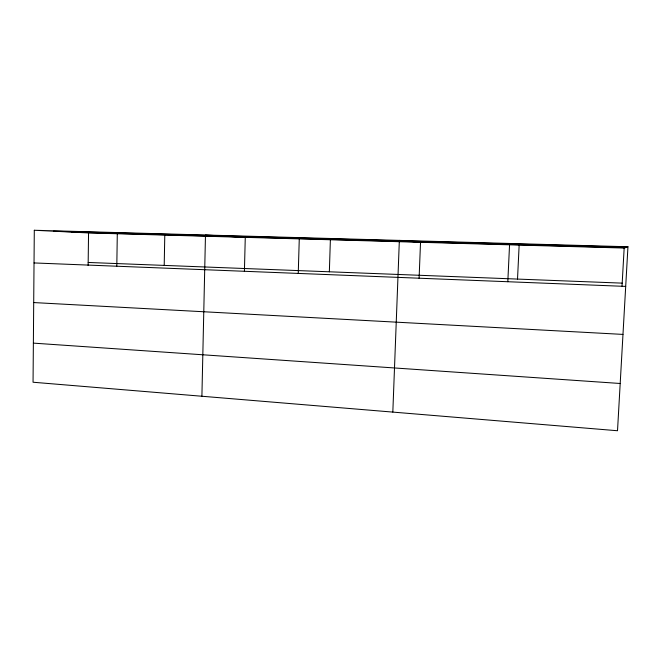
<?xml version="1.0" encoding="UTF-8"?>
<svg xmlns="http://www.w3.org/2000/svg" width="661" height="661" viewBox="0 0 661 661"><rect width="100%" height="100%" fill="white"/><g stroke="black" fill="none" stroke-linecap="round" stroke-linejoin="round"><path stroke-width="0.99" d="M34.298 230.259L33.05 382.232L617.514 430.741L627.95 246.751L34.298 230.259L88.549 232.936L624.166 248.04L627.95 246.751M88.136 265.524L88.549 232.936M116.807 266.218L117.311 232.565M164.209 265.4L164.787 235.085M201.902 396.245L205.48 235.019L245.272 237.357L244.405 271.572M298.243 273.414L299.309 237.621M329.352 271.795L330.384 239.753M392.824 412.092L399.351 240.406L420.528 242.298L419.091 278.347M507.813 281.726L509.614 243.463M517.522 279.074L519.149 245.074M622.018 286.163L624.166 248.04M53.442 231.201L626.595 247.214M71.842 232.11L625.314 247.652M88.177 262.458L622.183 283.131M34.033 262.938L625.703 286.403M33.703 302.564L622.976 334.408M33.372 343.125L620.192 383.487"/></g></svg>
